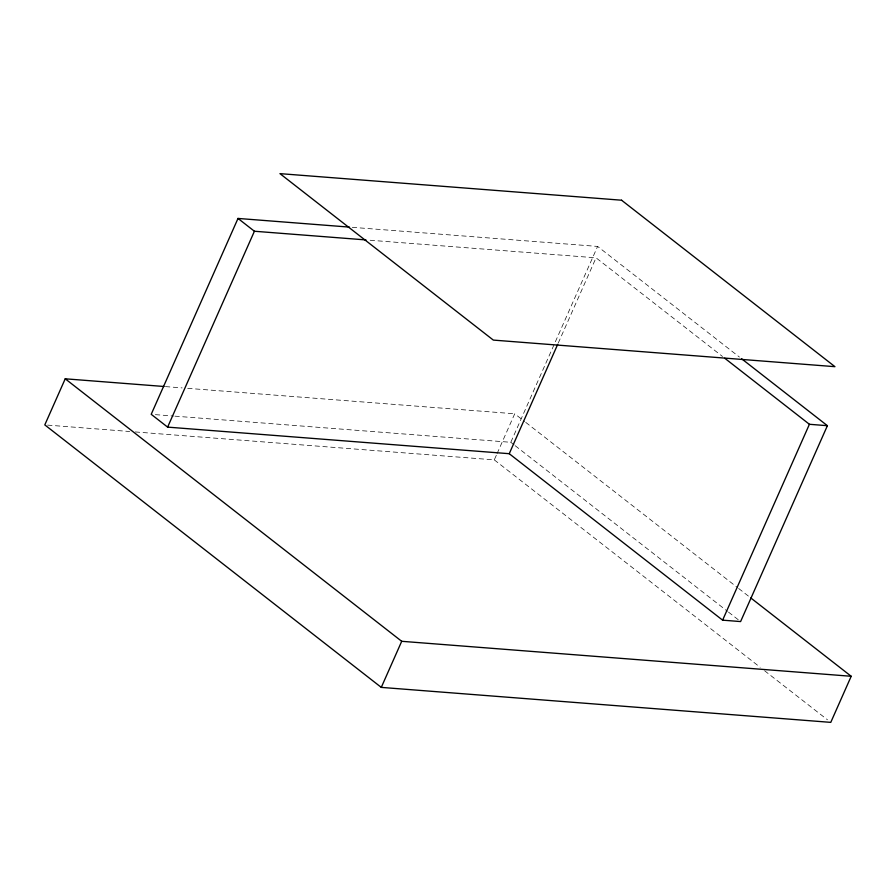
<?xml version="1.0" encoding="UTF-8"?>
<svg xmlns="http://www.w3.org/2000/svg" width="896" height="896" viewBox="0 0 896 896"><rect width="100%" height="100%" fill="white"/><g stroke="black" fill="none" stroke-linecap="round" stroke-linejoin="round"><path stroke-width="0.67" stroke-dasharray="4.48 3.36" d="M135.251 431.939L494.29 459.872L496.507 454.888M497.056 453.645L514.718 413.784L524.653 421.534M174.899 416.158L510.798 442.299L597.61 246.422L739.435 357.067M558.275 343.045L596.042 257.824L722.523 356.496M352.296 227.326L597.61 246.422M370.149 240.251L596.042 257.824M165.424 386.602L182.123 387.901M187.69 388.338L514.718 413.784M155.389 414.646L173.51 416.046M47.589 425.107L129.685 431.502M525.75 422.386L737.565 587.63M738.674 588.493L749.706 597.106M510.798 442.299L514.102 444.875M515.2 445.726L727.406 611.274M728.504 612.125L739.491 620.704M494.29 459.872L760.166 667.285M764.579 670.734L827.467 719.79"/><path stroke-width="1.34" d="M164.024 386.49L65.229 378.806L44.8 424.894L381.282 687.389L830.771 722.366L851.2 676.278L750.803 597.957M349.507 227.114L238.011 218.434L151.211 414.31L167.619 427.123L509.242 453.701L722.613 620.166L740.6 621.566L827.4 425.69L741.642 358.781M167.619 427.123L254.419 231.246L365.971 239.926M381.282 687.389L401.71 641.301L851.2 676.278M509.242 453.701L557.715 344.322M722.613 620.166L809.413 424.29L827.4 425.69M724.73 358.221L809.413 424.29M238.011 218.434L254.419 231.246M65.229 378.806L401.71 641.301M621.566 200.211L279.955 173.634L493.326 340.088L834.949 366.677L621.566 200.211"/></g></svg>
